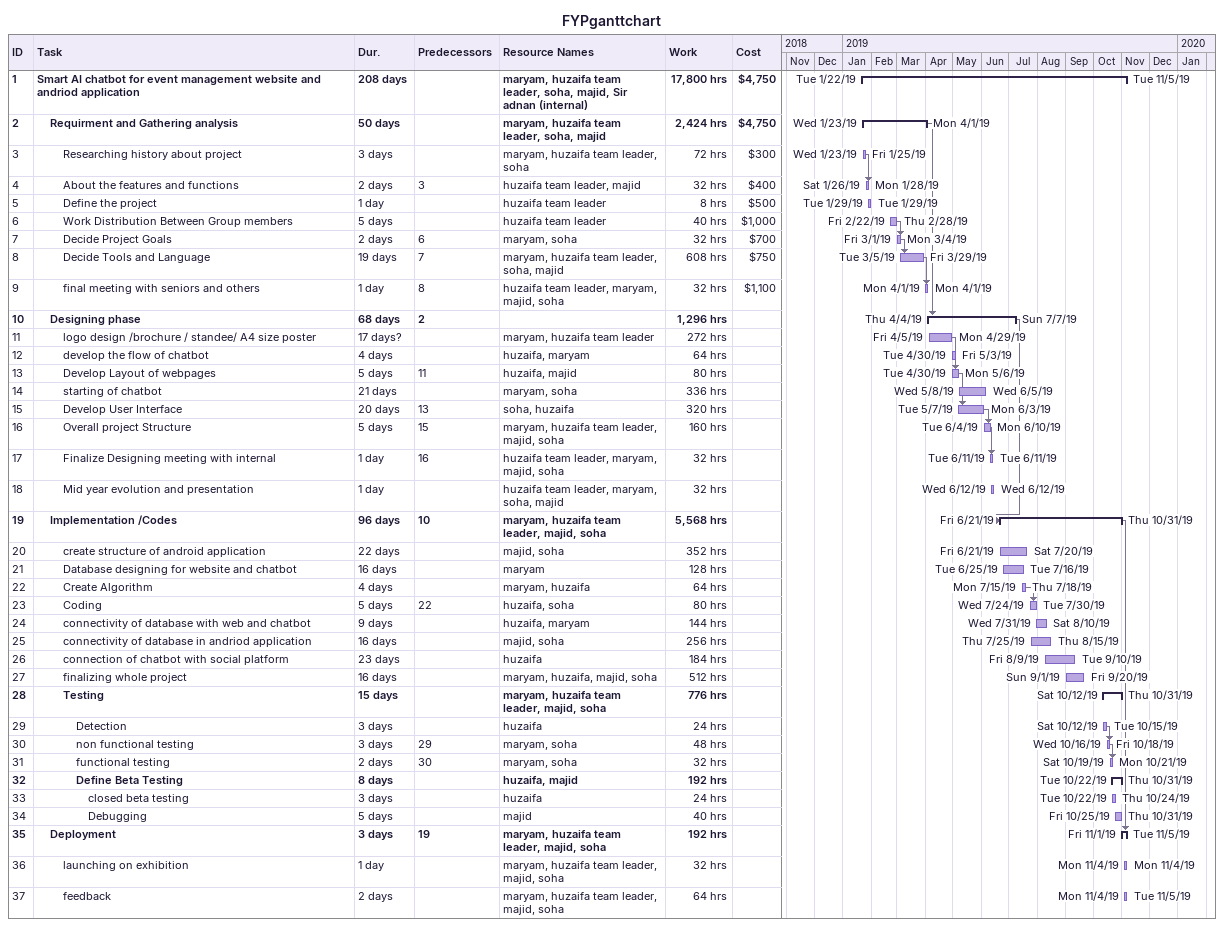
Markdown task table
FYPganttchart

| ID | Level | Task | Duration | Start | Finish | Predecessors | Resources | Work (h) | Cost ($) |
|---|---|---|---|---|---|---|---|---|---|
| 1 | 1 | **Smart AI chatbot for event management website and andriod application** | 208d | 2019-01-22 | 2019-11-05 |  | maryam, huzaifa team leader, soha, majid, Sir adnan (internal) | 17800 | 4750 |
| 2 | 2 | **Requirment and Gathering analysis** | 50d | 2019-01-23 | 2019-04-01 |  | maryam, huzaifa team leader, soha, majid | 2424 | 4750 |
| 3 | 3 | Researching history about project | 3d | 2019-01-23 | 2019-01-25 |  | maryam, huzaifa team leader, soha | 72 | 300 |
| 4 | 3 | About the features and functions | 2d | 2019-01-26 | 2019-01-28 | 3 | huzaifa team leader, majid | 32 | 400 |
| 5 | 3 | Define the project | 1d | 2019-01-29 | 2019-01-29 |  | huzaifa team leader | 8 | 500 |
| 6 | 3 | Work Distribution Between Group members | 5d | 2019-02-22 | 2019-02-28 |  | huzaifa team leader | 40 | 1000 |
| 7 | 3 | Decide Project Goals | 2d | 2019-03-01 | 2019-03-04 | 6 | maryam, soha | 32 | 700 |
| 8 | 3 | Decide Tools and Language | 19d | 2019-03-05 | 2019-03-29 | 7 | maryam, huzaifa team leader, soha, majid | 608 | 750 |
| 9 | 3 | final meeting with seniors and others | 1d | 2019-04-01 | 2019-04-01 | 8 | huzaifa team leader, maryam, majid, soha | 32 | 1100 |
| 10 | 2 | **Designing phase** | 68d | 2019-04-04 | 2019-07-07 | 2 |  | 1296 |  |
| 11 | 3 | logo design /brochure / standee/ A4 size poster | 17d? | 2019-04-05 | 2019-04-29 |  | maryam, huzaifa team leader | 272 |  |
| 12 | 3 | develop the flow of chatbot | 4d | 2019-04-30 | 2019-05-03 |  | huzaifa, maryam | 64 |  |
| 13 | 3 | Develop Layout of webpages | 5d | 2019-04-30 | 2019-05-06 | 11 | huzaifa, majid | 80 |  |
| 14 | 3 | starting of chatbot | 21d | 2019-05-08 | 2019-06-05 |  | maryam, soha | 336 |  |
| 15 | 3 | Develop User Interface | 20d | 2019-05-07 | 2019-06-03 | 13 | soha, huzaifa | 320 |  |
| 16 | 3 | Overall project Structure | 5d | 2019-06-04 | 2019-06-10 | 15 | maryam, huzaifa team leader, majid, soha | 160 |  |
| 17 | 3 | Finalize Designing meeting with internal | 1d | 2019-06-11 | 2019-06-11 | 16 | huzaifa team leader, maryam, majid, soha | 32 |  |
| 18 | 3 | Mid year evolution and presentation | 1d | 2019-06-12 | 2019-06-12 |  | huzaifa team leader, maryam, soha, majid | 32 |  |
| 19 | 2 | **Implementation /Codes** | 96d | 2019-06-21 | 2019-10-31 | 10 | maryam, huzaifa team leader, majid, soha | 5568 |  |
| 20 | 3 | create structure of android application | 22d | 2019-06-21 | 2019-07-20 |  | majid, soha | 352 |  |
| 21 | 3 | Database designing for website and chatbot | 16d | 2019-06-25 | 2019-07-16 |  | maryam | 128 |  |
| 22 | 3 | Create Algorithm | 4d | 2019-07-15 | 2019-07-18 |  | maryam, huzaifa | 64 |  |
| 23 | 3 | Coding | 5d | 2019-07-24 | 2019-07-30 | 22 | huzaifa, soha | 80 |  |
| 24 | 3 | connectivity of database with web and chatbot | 9d | 2019-07-31 | 2019-08-10 |  | huzaifa, maryam | 144 |  |
| 25 | 3 | connectivity of database in andriod application | 16d | 2019-07-25 | 2019-08-15 |  | majid, soha | 256 |  |
| 26 | 3 | connection of chatbot with social platform | 23d | 2019-08-09 | 2019-09-10 |  | huzaifa | 184 |  |
| 27 | 3 | finalizing whole project | 16d | 2019-09-01 | 2019-09-20 |  | maryam, huzaifa, majid, soha | 512 |  |
| 28 | 3 | **Testing** | 15d | 2019-10-12 | 2019-10-31 |  | maryam, huzaifa team leader, majid, soha | 776 |  |
| 29 | 4 | Detection | 3d | 2019-10-12 | 2019-10-15 |  | huzaifa | 24 |  |
| 30 | 4 | non functional testing | 3d | 2019-10-16 | 2019-10-18 | 29 | maryam, soha | 48 |  |
| 31 | 4 | functional testing | 2d | 2019-10-19 | 2019-10-21 | 30 | maryam, soha | 32 |  |
| 32 | 4 | **Define Beta Testing** | 8d | 2019-10-22 | 2019-10-31 |  | huzaifa, majid | 192 |  |
| 33 | 5 | closed beta testing | 3d | 2019-10-22 | 2019-10-24 |  | huzaifa | 24 |  |
| 34 | 5 | Debugging | 5d | 2019-10-25 | 2019-10-31 |  | majid | 40 |  |
| 35 | 2 | **Deployment** | 3d | 2019-11-01 | 2019-11-05 | 19 | maryam, huzaifa team leader, majid, soha | 192 |  |
| 36 | 3 | launching on exhibition | 1d | 2019-11-04 | 2019-11-04 |  | maryam, huzaifa team leader, majid, soha | 32 |  |
| 37 | 3 | feedback | 2d | 2019-11-04 | 2019-11-05 |  | maryam, huzaifa team leader, majid, soha | 64 |  |
